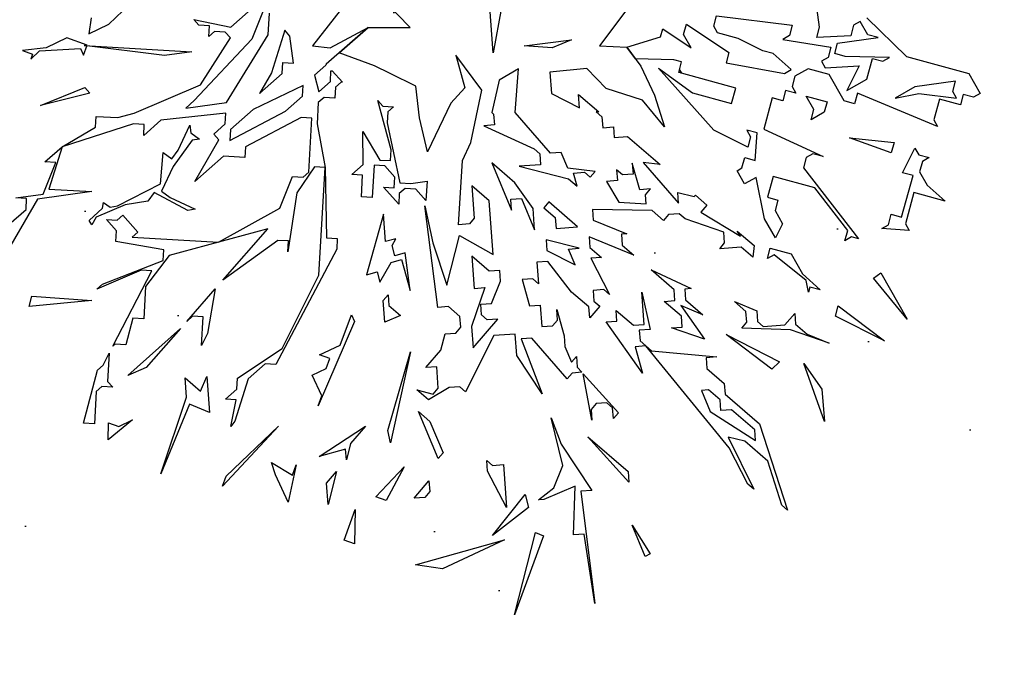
# Model space of a CAD drawing. Header units: millimetres. Extents: x -38151500 to -27467627, y -20617104 to -20349562.
# Drawn here: x -32395272 to -32394211, y -20494559 to -20493871 of the extents above; entities that cross this region are included whole.
import ezdxf

# ---------------------------------------------------------------- set-up
doc = ezdxf.new("R2010")
doc.units = ezdxf.units.MM
doc.header["$MEASUREMENT"] = 0
doc.layers.add('Новый_ГП_озеленение_газон_Ном._пера__74', color=74, linetype='Continuous', lineweight=20)
doc.layers.add('Новый_РАЗМЕРЫ_Ном._пера__7', color=7, linetype='Continuous', lineweight=25)
doc.layers.add('Новый_ГП_озеленение_кустарники_Ном._пера__10', color=7, linetype='Continuous', lineweight=5, true_color=0x616d3a)
doc.layers.add('Новый_РАЗМЕРЫ', color=7, linetype='Continuous')
doc.styles.add('РЎР“Р•РќР•Р\xa0РР\xa0_РЎРўРР›Р¬_7', font='')
doc.styles.get('РЎР“Р•РќР•Р\xa0РР\xa0_РЎРўРР›Р¬_7').set_extended_font_data('GOST_type_A')
doc.dimstyles.new('СГЕНЕРИР_СТИЛЬ__2', dxfattribs={"dimtxt": 1200, "dimasz": 658.316413, "dimexe": 0.18, "dimexo": 437.5, "dimgap": 0, "dimtad": 1, "dimdec": 1, "dimlfac": 0.001, "dimzin": 0, "dimdsep": 46, "dimtxsty": 'РЎР“Р•РќР•Р\xa0РР\xa0_РЎРўРР›Р¬_7', "dimblk": 'ARROWHEAD_6', "dimblk1": 'ARROWHEAD_6', "dimblk2": 'ARROWHEAD_6', "dimcen": 0.09, "dimclrd": 7, "dimclre": 7, "dimclrt": 7, "dimadec": 1, "dimazin": 0, "dimtfac": 1, "dimtdec": 4, "dimtmove": 0, "dimatfit": 3, "dimfxl": 0, "dimtolj": 1, "dimtzin": 0, "dimarcsym": 0})
pattern_1 = [(37.5, (5709271.23, 0), (-24.0004694, 734.119856), [0, -579.12, 0, -647.7, 0, -619.125]), (7.5, (5709271.2, 0), (674.284925, 1075.23765), [0, -312.42, 0, -521.97, 0, -200.025]), (327.5, (5708802.6, 0), (1186.488555, 2.155777), [0, -190.5, 0, -685.8, 0, -895.35]), (317.5, (5708802.6, 0), (1145.334679, 334.393985), [0, -95.25, 0, -449.58, 0, -514.35])]

# ---------------------------------------------------------------- blocks, each defined once
blk = doc.blocks.new('*D81', base_point=(-32353105.9, -20487316.1))
at = {"layer": 'Новый_РАЗМЕРЫ_Ном._пера__7', "color": 7, "lineweight": 25}
for p, q in [((-32393221.8, -20493146.5), (-32394076.1, -20494513.7)), ((-32393566.1, -20493697.5), (-32394006.8, -20493422.1)), ((-32393088.6, -20493587.2), (-32394043.5, -20493807.7)), ((-32392373.6, -20493676.5), (-32393227.8, -20495043.7)), ((-32392717.8, -20494227.5), (-32393566.1, -20493697.5)), ((-32393195.2, -20494337.7), (-32392240.4, -20494117.2)), ((-32392277, -20494502.9), (-32392717.8, -20494227.5))]:
    blk.add_line(p, q, dxfattribs=at)
at = {"layer": 'Новый_РАЗМЕРЫ_Ном._пера__7', "color": 7, "lineweight": 25, "insert": (-32392296.8, -20494207.5), "char_height": 1200, "attachment_point": 7, "rotation": 328.0025, "style": 'РЎР“Р•РќР•Р\xa0РР\xa0_РЎРўРР›Р¬_7'}
blk.add_mtext('\\A1;{\\pql;\\fGOST_type_A|b0|i0|c0|p0;\\W1.000000;1,0}', dxfattribs=at)
blk = doc.blocks.new('ARROWHEAD_6')
at = {"color": 0, "linetype": 'Continuous', "lineweight": 0}
for p, q in [((-0.5, -0.5), (0.5, 0.5)), ((0, 0), (-1, 0))]:
    blk.add_line(p, q, dxfattribs=at)

msp = doc.modelspace()

# ---------------------------------------------------------------- hatches: boundary and pattern name
at = {"layer": 'Новый_ГП_озеленение_газон_Ном._пера__74', "linetype": 'Continuous', "lineweight": 20}
h = msp.add_hatch(dxfattribs=at)
h.set_pattern_fill('AR_SAND_0005', color=74, style=0, pattern_type=2)
h.set_pattern_definition(pattern_1)
h.paths.add_polyline_path([(-32398350.35, -20497367.72), (-32396559.02, -20498487.23), (-32385931.21, -20481480.46), (-32389482.56, -20479260.77), (-32391580.09, -20482659.05), (-32389868.85, -20483779.86)])
h = msp.add_hatch(dxfattribs=at)
h.set_pattern_fill('AR_SAND_0005', color=74, style=0, pattern_type=2)
h.set_pattern_definition(pattern_1)
h.paths.add_polyline_path([(-32399843.27, -20499759.47), (-32400546.81, -20500886.58), (-32376306.25, -20516314.19), (-32376128.16, -20516022.78), (-32367023.74, -20503608.39), (-32369114.56, -20502301.71, -0.3182453), (-32373938.91, -20505219.97, -0.0136448), (-32376453.02, -20505175.46, 0.258872), (-32380779.38, -20507125.97, -0.3493763), (-32386844.9, -20507972.13, -0.1724048), (-32392006.42, -20500598.54, -0.0780291), (-32392242.85, -20497436.84, -0.2668386), (-32389829.69, -20493744.62, -0.0041241), (-32387722.3, -20492991.46, 0.3045295), (-32386935.14, -20491985.23, -0.0082483), (-32387037.3, -20491100.93), (-32389717.06, -20489426.28), (-32395713.89, -20499021.83), (-32394834.76, -20499571.23), (-32396318.37, -20501945.51)])

# ---------------------------------------------------------------- linework, layer by layer
at = {"layer": 'Новый_ГП_озеленение_кустарники_Ном._пера__10', "color": 77, "lineweight": 5, "true_color": 0x616d3a}
for p, q in [((-32394403.2, -20493878.93), (-32394409.32, -20493834.8)), ((-32395174.75, -20493875.77), (-32395141.72, -20493844.07)), ((-32394913.23, -20493846.94), (-32394953.91, -20493899.38)), ((-32395005.83, -20493857.63), (-32395019.57, -20493891.98)), ((-32394847.76, -20493879.36), (-32394874.7, -20493851.44)), ((-32394757.45, -20493906.92), (-32394761.43, -20493852.3)), ((-32394748.49, -20493857.63), (-32394757.45, -20493906.92)), ((-32394612.6, -20493859.75), (-32394642.1, -20493899.26)), ((-32395194.03, -20493868.9), (-32395196.54, -20493886.12)), ((-32395042.24, -20493878.93), (-32395023.69, -20493862.44)), ((-32395001.71, -20493887.17), (-32395000.33, -20493863.81)), ((-32394518.12, -20493877.8), (-32394515.03, -20493866.52)), ((-32394515.03, -20493866.52), (-32394432.95, -20493876.85)), ((-32394351.89, -20493868.71), (-32394308.83, -20493910.81)), ((-32395196.54, -20493886.12), (-32395174.75, -20493875.77)), ((-32395077.27, -20493876.87), (-32395082.77, -20493870.69)), ((-32395082.77, -20493870.69), (-32395042.24, -20493878.93)), ((-32395065.59, -20493877.56), (-32395077.27, -20493876.87)), ((-32395066.28, -20493889.24), (-32395065.59, -20493877.56)), ((-32394893.21, -20493879.45), (-32394938.87, -20493918.94)), ((-32394934.44, -20493901.31), (-32394893.21, -20493879.45)), ((-32394924.82, -20493906.79), (-32394893.21, -20493879.45)), ((-32394893.21, -20493879.45), (-32394847.76, -20493879.36)), ((-32394575.84, -20493889.3), (-32394573.52, -20493880.83)), ((-32394573.52, -20493880.83), (-32394542.76, -20493901.38)), ((-32394550.96, -20493887.01), (-32394547.87, -20493875.73)), ((-32394547.87, -20493875.73), (-32394501.72, -20493906.55)), ((-32394514.02, -20493884.99), (-32394518.12, -20493877.8)), ((-32394432.95, -20493876.85), (-32394436.04, -20493888.13)), ((-32394406.29, -20493890.21), (-32394403.2, -20493878.93)), ((-32394366.26, -20493876.9), (-32394369.35, -20493888.19)), ((-32394359.08, -20493872.81), (-32394366.26, -20493876.9)), ((-32394350.88, -20493887.18), (-32394359.08, -20493872.81)), ((-32395220.37, -20493890.57), (-32395242.79, -20493901.21)), ((-32395198.33, -20493898.42), (-32395220.37, -20493890.57)), ((-32395075.21, -20493941.45), (-32395042.92, -20493890.61)), ((-32395060.1, -20493883.74), (-32395066.28, -20493889.24)), ((-32395048.42, -20493884.43), (-32395060.1, -20493883.74)), ((-32395042.92, -20493890.61), (-32395048.42, -20493884.43)), ((-32395047.04, -20493960.68), (-32395001.71, -20493887.17)), ((-32394983.85, -20493882.36), (-32394998.27, -20493928.39)), ((-32394978.35, -20493888.54), (-32394983.85, -20493882.36)), ((-32394974.23, -20493918.08), (-32394978.35, -20493888.54)), ((-32394612.61, -20493900.6), (-32394575.84, -20493889.3)), ((-32394542.76, -20493901.38), (-32394550.96, -20493887.01)), ((-32394491.45, -20493891.16), (-32394514.02, -20493884.99)), ((-32394464.78, -20493904.52), (-32394491.45, -20493891.16)), ((-32394436.04, -20493888.13), (-32394443.23, -20493892.23)), ((-32394369.35, -20493888.19), (-32394406.29, -20493890.21)), ((-32394383.72, -20493896.38), (-32394339.6, -20493890.27)), ((-32394339.6, -20493890.27), (-32394350.88, -20493887.18)), ((-32395242.79, -20493901.21), (-32395268.76, -20493904.38)), ((-32395250.27, -20493904.76), (-32395205.81, -20493901.96)), ((-32395205.81, -20493901.96), (-32395202.26, -20493909.44)), ((-32395202.26, -20493909.44), (-32395198.33, -20493898.42)), ((-32395114.37, -20493909.85), (-32395201.61, -20493898.86)), ((-32395201.61, -20493898.86), (-32395084.83, -20493905.72)), ((-32395019.57, -20493891.98), (-32395082.08, -20493958.62)), ((-32394953.91, -20493899.38), (-32394934.44, -20493901.31)), ((-32394723.92, -20493899.19), (-32394672.54, -20493892.57)), ((-32394693.51, -20493901.3), (-32394723.92, -20493899.19)), ((-32394672.54, -20493892.57), (-32394693.51, -20493901.3)), ((-32394642.1, -20493899.26), (-32394612.61, -20493900.6)), ((-32394603.03, -20493913.48), (-32394612.61, -20493900.6)), ((-32394612.61, -20493900.6), (-32394597.15, -20493921.39)), ((-32394443.23, -20493892.23), (-32394390.91, -20493900.48)), ((-32394390.91, -20493900.48), (-32394393.99, -20493911.77)), ((-32394386.81, -20493907.67), (-32394383.72, -20493896.38)), ((-32395268.76, -20493904.38), (-32395257.74, -20493908.3)), ((-32395259.7, -20493913.81), (-32395250.27, -20493904.76)), ((-32395257.74, -20493908.3), (-32395259.7, -20493913.81)), ((-32395084.83, -20493905.72), (-32395114.37, -20493909.85)), ((-32394886.57, -20493921.04), (-32394924.82, -20493906.79)), ((-32394770.06, -20493947.42), (-32394798.14, -20493909.2)), ((-32394798.14, -20493909.2), (-32394788.21, -20493944.76)), ((-32394501.72, -20493906.55), (-32394504.81, -20493917.83)), ((-32394453.5, -20493907.61), (-32394464.78, -20493904.52)), ((-32394434.02, -20493925.07), (-32394453.5, -20493907.61)), ((-32394393.99, -20493911.77), (-32394401.18, -20493915.86)), ((-32394375.52, -20493910.76), (-32394386.81, -20493907.67)), ((-32394327.3, -20493911.82), (-32394375.52, -20493910.76)), ((-32394351.95, -20493935.4), (-32394345.77, -20493912.83)), ((-32394345.77, -20493912.83), (-32394334.49, -20493915.92)), ((-32394334.49, -20493915.92), (-32394327.3, -20493911.82)), ((-32394308.83, -20493910.81), (-32394241.13, -20493929.34)), ((-32394986.59, -20493929.07), (-32394985.9, -20493917.4)), ((-32394985.9, -20493917.4), (-32394974.23, -20493918.08)), ((-32394939.19, -20493920.14), (-32394951.55, -20493931.13)), ((-32394938.87, -20493918.94), (-32394939.19, -20493920.14)), ((-32394869.53, -20493929.26), (-32394886.57, -20493921.04)), ((-32394561.5, -20493914.45), (-32394603.03, -20493913.48)), ((-32394597.15, -20493921.39), (-32394582.42, -20493952.69)), ((-32394517.95, -20493990.79), (-32394577.94, -20493923.38)), ((-32394577.94, -20493923.38), (-32394541.01, -20493950.37)), ((-32394553.03, -20493916.76), (-32394561.5, -20493914.45)), ((-32394555.35, -20493925.22), (-32394553.03, -20493916.76)), ((-32394504.81, -20493917.83), (-32394441.21, -20493929.17)), ((-32394401.18, -20493915.86), (-32394397.08, -20493923.05)), ((-32394397.08, -20493923.05), (-32394360.14, -20493921.03)), ((-32394360.14, -20493921.03), (-32394373.5, -20493947.69)), ((-32394998.27, -20493928.39), (-32395011.32, -20493951.06)), ((-32395011.32, -20493951.06), (-32394986.59, -20493929.07)), ((-32394951.55, -20493931.13), (-32394946.74, -20493948.99)), ((-32394934.38, -20493938), (-32394933.69, -20493926.32)), ((-32394933.69, -20493926.32), (-32394932.23, -20493926.41)), ((-32394932.23, -20493926.41), (-32394921.24, -20493938.77)), ((-32394841.62, -20493943.17), (-32394869.53, -20493929.26)), ((-32394729.92, -20493924.14), (-32394751.05, -20493936.39)), ((-32394733.77, -20493971.65), (-32394729.92, -20493924.14)), ((-32394655.76, -20493923.66), (-32394695.96, -20493927.8)), ((-32394695.96, -20493927.8), (-32394694.23, -20493951.13)), ((-32394634.74, -20493945.54), (-32394655.76, -20493923.66)), ((-32394556.12, -20493928.05), (-32394555.35, -20493925.22)), ((-32394553.3, -20493928.82), (-32394556.12, -20493928.05)), ((-32394553.3, -20493928.82), (-32394555.35, -20493925.22)), ((-32394555.35, -20493925.22), (-32394553.3, -20493928.82)), ((-32394494.06, -20493945.03), (-32394553.3, -20493928.82)), ((-32394441.21, -20493929.17), (-32394434.02, -20493925.07)), ((-32394429.92, -20493932.26), (-32394433.01, -20493943.54)), ((-32394415.55, -20493924.06), (-32394429.92, -20493932.26)), ((-32394392.98, -20493930.24), (-32394415.55, -20493924.06)), ((-32394376.59, -20493958.98), (-32394392.98, -20493930.24)), ((-32394241.13, -20493929.34), (-32394228.84, -20493950.9)), ((-32395249.23, -20493964.05), (-32395200.79, -20493944.29)), ((-32395200.79, -20493944.29), (-32395195.4, -20493950.57)), ((-32395147.34, -20493972.36), (-32395075.21, -20493941.45)), ((-32394963.92, -20493942.13), (-32395018.19, -20493968.23)), ((-32394964.61, -20493953.8), (-32394963.92, -20493942.13)), ((-32394946.74, -20493948.99), (-32394934.38, -20493938)), ((-32394928.88, -20493944.18), (-32394929.57, -20493955.86)), ((-32394922.7, -20493938.69), (-32394928.88, -20493944.18)), ((-32394921.24, -20493938.77), (-32394922.7, -20493938.69)), ((-32394837.65, -20493977.25), (-32394841.62, -20493943.17)), ((-32394751.05, -20493936.39), (-32394759.19, -20493971.58)), ((-32394433.01, -20493943.54), (-32394428.91, -20493950.73)), ((-32394373.5, -20493947.69), (-32394351.95, -20493935.4)), ((-32394299.63, -20493943.65), (-32394321.18, -20493955.95)), ((-32394255.5, -20493937.53), (-32394299.63, -20493943.65)), ((-32394258.59, -20493948.82), (-32394255.5, -20493937.53)), ((-32395195.4, -20493950.57), (-32395249.23, -20493964.05)), ((-32394983.15, -20493970.29), (-32394964.61, -20493953.8)), ((-32394941.25, -20493955.18), (-32394947.43, -20493960.67)), ((-32394929.57, -20493955.86), (-32394941.25, -20493955.18)), ((-32394788.21, -20493944.76), (-32394803.44, -20493961.31)), ((-32394781.72, -20494004.35), (-32394770.06, -20493947.42)), ((-32394694.23, -20493951.13), (-32394663.77, -20493966.47)), ((-32394663.77, -20493966.47), (-32394664.85, -20493951.89)), ((-32394664.85, -20493951.89), (-32394642.92, -20493970.8)), ((-32394595.47, -20493958.12), (-32394634.74, -20493945.54)), ((-32394582.42, -20493952.69), (-32394571.44, -20493987.25)), ((-32394541.01, -20493950.37), (-32394498.69, -20493961.95)), ((-32394498.69, -20493961.95), (-32394494.06, -20493945.03)), ((-32394440.2, -20493947.64), (-32394443.28, -20493958.92)), ((-32394428.91, -20493950.73), (-32394440.2, -20493947.64)), ((-32394409.43, -20493968.19), (-32394417.63, -20493953.81)), ((-32394417.63, -20493953.81), (-32394395.06, -20493959.99)), ((-32394362.22, -20493950.78), (-32394365.31, -20493962.07)), ((-32394275.04, -20493986.77), (-32394362.22, -20493950.78)), ((-32394321.18, -20493955.95), (-32394295.53, -20493950.84)), ((-32394295.53, -20493950.84), (-32394254.49, -20493956)), ((-32394254.49, -20493956), (-32394258.59, -20493948.82)), ((-32394247.31, -20493951.91), (-32394250.39, -20493963.19)), ((-32394236.02, -20493954.99), (-32394247.31, -20493951.91)), ((-32394228.84, -20493950.9), (-32394236.02, -20493954.99)), ((-32395082.08, -20493958.62), (-32395091.35, -20493966.86)), ((-32395091.35, -20493966.86), (-32395047.04, -20493960.68)), ((-32394947.43, -20493960.67), (-32394948.8, -20493984.03)), ((-32394868.43, -20494012.19), (-32394882.86, -20493958.61)), ((-32394882.86, -20493958.61), (-32394877.36, -20493964.79)), ((-32394877.36, -20493964.79), (-32394865.68, -20493965.48)), ((-32394865.68, -20493965.48), (-32394871.86, -20493970.97)), ((-32394803.44, -20493961.31), (-32394828.96, -20494014.47)), ((-32394571.44, -20493987.25), (-32394595.47, -20493958.12)), ((-32394454.57, -20493955.83), (-32394463.83, -20493989.69)), ((-32394443.28, -20493958.92), (-32394454.57, -20493955.83)), ((-32394395.06, -20493959.99), (-32394398.15, -20493971.27)), ((-32394365.31, -20493962.07), (-32394376.59, -20493958.98)), ((-32394272.96, -20493957.01), (-32394279.14, -20493979.58)), ((-32394250.39, -20493963.19), (-32394272.96, -20493957.01)), ((-32395189.24, -20493987.48), (-32395188.55, -20493975.8)), ((-32395188.55, -20493975.8), (-32395165.2, -20493977.17)), ((-32395165.2, -20493977.17), (-32395147.34, -20493972.36)), ((-32395047.73, -20493972.36), (-32395118.48, -20493979.92)), ((-32395048.41, -20493984.04), (-32395047.73, -20493972.36)), ((-32395043.6, -20494001.9), (-32394983.15, -20493970.29)), ((-32395018.19, -20493968.23), (-32395042.92, -20493990.22)), ((-32394871.86, -20493970.97), (-32394872.55, -20493982.65)), ((-32394759.19, -20493971.58), (-32394757.1, -20493973.38)), ((-32394757.1, -20493973.38), (-32394756.24, -20493985.05)), ((-32394695.32, -20494015.73), (-32394733.77, -20493971.65)), ((-32394642.92, -20493970.8), (-32394645.84, -20493971.01)), ((-32394645.84, -20493971.01), (-32394639.57, -20493976.41)), ((-32394639.57, -20493976.41), (-32394638.71, -20493988.08)), ((-32394412.52, -20493979.47), (-32394409.43, -20493968.19)), ((-32394398.15, -20493971.27), (-32394412.52, -20493979.47)), ((-32395148.02, -20493984.04), (-32395225.65, -20494008.78)), ((-32395136.34, -20493984.73), (-32395148.02, -20493984.04)), ((-32395118.48, -20493979.92), (-32395137.03, -20493996.41)), ((-32395137.03, -20493996.41), (-32395136.34, -20493984.73)), ((-32395099.5, -20494012.46), (-32395087.01, -20493985.37)), ((-32395087.01, -20493985.37), (-32395085.73, -20493993.54)), ((-32395060.78, -20493995.03), (-32395048.41, -20493984.04)), ((-32394965.98, -20493977.16), (-32395026.43, -20494008.77)), ((-32394954.3, -20493977.85), (-32394965.98, -20493977.16)), ((-32394957.73, -20494036.24), (-32394954.3, -20493977.85)), ((-32394948.8, -20493984.03), (-32394939.87, -20494031.43)), ((-32394872.55, -20493982.65), (-32394858.81, -20494047.91)), ((-32394828.96, -20494014.47), (-32394837.65, -20493977.25)), ((-32394756.24, -20493985.05), (-32394767.91, -20493985.91)), ((-32394767.91, -20493985.91), (-32394713.25, -20494011.19)), ((-32394279.14, -20493979.58), (-32394275.04, -20493986.77)), ((-32395225.65, -20494008.78), (-32395189.24, -20493987.48)), ((-32395085.73, -20493993.54), (-32395076.27, -20494000.43)), ((-32395055.28, -20494001.21), (-32395060.78, -20493995.03)), ((-32395042.92, -20493990.22), (-32395043.6, -20494001.9)), ((-32394898.93, -20493992.17), (-32394880.79, -20494023.18)), ((-32394898.65, -20494027.99), (-32394898.93, -20493992.17)), ((-32394638.71, -20493988.08), (-32394627.04, -20493987.22)), ((-32394627.04, -20493987.22), (-32394626.18, -20493998.88)), ((-32394481.29, -20494009.17), (-32394517.95, -20493990.79)), ((-32394471.02, -20493993.78), (-32394482.3, -20493990.7)), ((-32394482.3, -20493990.7), (-32394478.2, -20493997.88)), ((-32394473.09, -20494023.54), (-32394471.02, -20493993.78)), ((-32394463.83, -20493989.69), (-32394399.22, -20494019.5)), ((-32395084.44, -20494001.72), (-32395105.11, -20494030.08)), ((-32395076.27, -20494000.43), (-32395084.44, -20494001.72)), ((-32395081.38, -20494046.55), (-32395055.28, -20494001.21)), ((-32394790.79, -20494023.58), (-32394781.72, -20494004.35)), ((-32394626.18, -20493998.88), (-32394611.6, -20493997.8)), ((-32394611.6, -20493997.8), (-32394576.36, -20494028.19)), ((-32394478.2, -20493997.88), (-32394481.29, -20494009.17)), ((-32394325.34, -20494015.45), (-32394370.86, -20493998.95)), ((-32394370.86, -20493998.95), (-32394322.25, -20494004.17)), ((-32394322.25, -20494004.17), (-32394325.34, -20494015.45)), ((-32395244.19, -20494025.27), (-32395225.65, -20494008.78)), ((-32395225.65, -20494008.78), (-32395240.07, -20494054.81)), ((-32395118.88, -20494049), (-32395115.85, -20494015.03)), ((-32395115.85, -20494015.03), (-32395106.39, -20494021.91)), ((-32395106.39, -20494021.91), (-32395099.5, -20494012.46)), ((-32395026.43, -20494008.77), (-32395027.11, -20494020.44)), ((-32394869.11, -20494023.87), (-32394868.43, -20494012.19)), ((-32394713.25, -20494011.19), (-32394706.98, -20494016.59)), ((-32394706.98, -20494016.59), (-32394706.12, -20494028.26)), ((-32394683.65, -20494014.87), (-32394695.32, -20494015.73)), ((-32394676.52, -20494031.93), (-32394683.65, -20494014.87)), ((-32394410.5, -20494016.41), (-32394417.69, -20494020.51)), ((-32394399.22, -20494019.5), (-32394410.5, -20494016.41)), ((-32394313.04, -20494037.01), (-32394299.68, -20494010.35)), ((-32394299.68, -20494010.35), (-32394295.58, -20494017.53)), ((-32394295.58, -20494017.53), (-32394284.3, -20494020.62)), ((-32395246.25, -20494060.3), (-32395232.52, -20494025.95)), ((-32395232.52, -20494025.95), (-32395244.19, -20494025.27)), ((-32395050.47, -20494019.07), (-32395081.38, -20494046.55)), ((-32395027.11, -20494020.44), (-32395050.47, -20494019.07)), ((-32394911.02, -20494038.98), (-32394898.65, -20494027.99)), ((-32394886.97, -20494028.68), (-32394889.03, -20494063.71)), ((-32394875.29, -20494029.36), (-32394886.97, -20494028.68)), ((-32394880.79, -20494023.18), (-32394869.11, -20494023.87)), ((-32394864.3, -20494041.73), (-32394875.29, -20494029.36)), ((-32394795.14, -20494093.5), (-32394790.79, -20494023.58)), ((-32394733.99, -20494047.92), (-32394759.05, -20494026.31)), ((-32394759.05, -20494026.31), (-32394737.67, -20494077.52)), ((-32394706.12, -20494028.26), (-32394729.45, -20494029.99)), ((-32394598.53, -20494055.49), (-32394606.52, -20494026.75)), ((-32394606.52, -20494026.75), (-32394605.66, -20494038.42)), ((-32394576.36, -20494028.19), (-32394594.86, -20494025.89)), ((-32394594.86, -20494025.89), (-32394556.4, -20494069.97)), ((-32394487.46, -20494031.73), (-32394484.38, -20494020.45)), ((-32394484.38, -20494020.45), (-32394473.09, -20494023.54)), ((-32394417.69, -20494020.51), (-32394420.77, -20494031.79)), ((-32394291.49, -20494024.72), (-32394294.57, -20494036)), ((-32394284.3, -20494020.62), (-32394291.49, -20494024.72)), ((-32395105.11, -20494030.08), (-32395117.6, -20494057.17)), ((-32394951.55, -20494030.74), (-32394970.78, -20494058.91)), ((-32394963.91, -20494041.74), (-32394957.73, -20494036.24)), ((-32394939.87, -20494031.43), (-32394951.55, -20494030.74)), ((-32394946.73, -20494148.21), (-32394939.87, -20494031.43)), ((-32394939.87, -20494031.43), (-32394938.49, -20494107.68)), ((-32394899.34, -20494039.67), (-32394911.02, -20494038.98)), ((-32394900.71, -20494063.03), (-32394899.34, -20494039.67)), ((-32394729.45, -20494029.99), (-32394675.66, -20494043.6)), ((-32394646.92, -20494035.61), (-32394676.52, -20494031.93)), ((-32394670.26, -20494037.34), (-32394658.59, -20494036.47)), ((-32394666.26, -20494051.7), (-32394670.26, -20494037.34)), ((-32394658.59, -20494036.47), (-32394652.33, -20494041.87)), ((-32394652.33, -20494041.87), (-32394646.92, -20494035.61)), ((-32394617.33, -20494039.28), (-32394623.59, -20494033.88)), ((-32394623.59, -20494033.88), (-32394622.73, -20494045.55)), ((-32394605.66, -20494038.42), (-32394617.33, -20494039.28)), ((-32394492.85, -20494034.81), (-32394487.46, -20494031.73)), ((-32394484.66, -20494049.18), (-32394492.85, -20494034.81)), ((-32394420.77, -20494031.79), (-32394360.99, -20494108.79)), ((-32394314.11, -20494085.23), (-32394301.76, -20494040.1)), ((-32394301.76, -20494040.1), (-32394313.04, -20494037.01)), ((-32394294.57, -20494036), (-32394286.38, -20494050.37)), ((-32395165.34, -20494073.04), (-32395118.88, -20494049)), ((-32394989.33, -20494075.4), (-32394975.59, -20494041.05)), ((-32394975.59, -20494041.05), (-32394963.91, -20494041.74)), ((-32394864.99, -20494053.41), (-32394864.3, -20494041.73)), ((-32394858.81, -20494047.91), (-32394847.13, -20494048.6)), ((-32394847.13, -20494048.6), (-32394829.4, -20494046.12)), ((-32394829.4, -20494046.12), (-32394830.64, -20494067.14)), ((-32394714.33, -20494075.79), (-32394733.99, -20494047.92)), ((-32394675.66, -20494043.6), (-32394666.26, -20494051.7)), ((-32394622.73, -20494045.55), (-32394634.39, -20494046.41)), ((-32394634.39, -20494046.41), (-32394621, -20494068.88)), ((-32394472.08, -20494042.01), (-32394484.66, -20494049.18)), ((-32394463.14, -20494086.9), (-32394472.08, -20494042.01)), ((-32394453.61, -20494041), (-32394459.79, -20494063.56)), ((-32394408.48, -20494053.35), (-32394453.61, -20494041)), ((-32394286.38, -20494050.37), (-32394266.9, -20494067.83)), ((-32395275.79, -20494064.43), (-32395246.25, -20494060.3)), ((-32395193.36, -20494057.55), (-32395252.43, -20494065.8)), ((-32395240.07, -20494054.81), (-32395193.36, -20494057.55)), ((-32395125.77, -20494058.45), (-32395132.66, -20494067.91)), ((-32395089.23, -20494077.83), (-32395125.77, -20494058.45)), ((-32395117.6, -20494057.17), (-32395108.14, -20494064.06)), ((-32394970.78, -20494058.91), (-32394980.39, -20494122.8)), ((-32394860.18, -20494071.27), (-32394876.67, -20494052.72)), ((-32394876.67, -20494052.72), (-32394864.99, -20494053.41)), ((-32394859.49, -20494059.59), (-32394860.18, -20494071.27)), ((-32394853.31, -20494054.09), (-32394859.49, -20494059.59)), ((-32394841.63, -20494054.78), (-32394853.31, -20494054.09)), ((-32394830.64, -20494067.14), (-32394841.63, -20494054.78)), ((-32394761.86, -20494067.58), (-32394780.66, -20494051.37)), ((-32394780.66, -20494051.37), (-32394778.07, -20494086.37)), ((-32394586.86, -20494054.63), (-32394598.53, -20494055.49)), ((-32394592.27, -20494060.89), (-32394586.86, -20494054.63)), ((-32394591.53, -20494070.89), (-32394592.27, -20494060.89)), ((-32394556.4, -20494069.97), (-32394557.27, -20494058.3)), ((-32394557.27, -20494058.3), (-32394539.33, -20494062.84)), ((-32394539.33, -20494062.84), (-32394537.98, -20494061.27)), ((-32394537.98, -20494061.27), (-32394525.45, -20494072.08)), ((-32394372.61, -20494099.55), (-32394408.48, -20494053.35)), ((-32394300.75, -20494058.57), (-32394310.01, -20494092.42)), ((-32394266.9, -20494067.83), (-32394300.75, -20494058.57)), ((-32395252.43, -20494065.8), (-32395291.59, -20494133.81)), ((-32395264.11, -20494065.11), (-32395275.79, -20494064.43)), ((-32395264.8, -20494076.79), (-32395264.11, -20494065.11)), ((-32395157.17, -20494071.76), (-32395188.58, -20494085.07)), ((-32395181.69, -20494075.61), (-32395180.61, -20494069.16)), ((-32395180.61, -20494069.16), (-32395173.52, -20494074.33)), ((-32395132.66, -20494067.91), (-32395157.17, -20494071.76)), ((-32395108.14, -20494064.06), (-32395081.06, -20494076.55)), ((-32394889.03, -20494063.71), (-32394900.71, -20494063.03)), ((-32394757.55, -20494125.91), (-32394761.86, -20494067.58)), ((-32394738.53, -20494065.85), (-32394726.86, -20494064.99)), ((-32394737.67, -20494077.52), (-32394738.53, -20494065.85)), ((-32394726.86, -20494064.99), (-32394712.61, -20494099.12)), ((-32394697.27, -20494068.66), (-32394702.67, -20494074.93)), ((-32394665.94, -20494095.67), (-32394697.27, -20494068.66)), ((-32394621, -20494068.88), (-32394591.53, -20494070.89)), ((-32394459.79, -20494063.56), (-32394448.51, -20494066.65)), ((-32394448.51, -20494066.65), (-32394451.59, -20494077.94)), ((-32395283.35, -20494093.28), (-32395264.8, -20494076.79)), ((-32395196.26, -20494089.03), (-32395181.69, -20494075.61)), ((-32395173.52, -20494074.33), (-32395165.34, -20494073.04)), ((-32395081.06, -20494076.55), (-32395089.23, -20494077.83)), ((-32395055.96, -20494112.5), (-32394989.33, -20494075.4)), ((-32394876.76, -20494082.04), (-32394894.97, -20494147.78)), ((-32394874.59, -20494111.79), (-32394876.76, -20494082.04)), ((-32394817.83, -20494183.16), (-32394831.86, -20494072.76)), ((-32394831.86, -20494072.76), (-32394823.01, -20494113.16)), ((-32394712.61, -20494099.12), (-32394714.33, -20494075.79)), ((-32394702.67, -20494074.93), (-32394690.14, -20494085.73)), ((-32394585.14, -20494077.96), (-32394649.74, -20494076.87)), ((-32394649.74, -20494076.87), (-32394648.87, -20494088.54)), ((-32394572.61, -20494088.76), (-32394585.14, -20494077.96)), ((-32394567.21, -20494082.5), (-32394572.61, -20494088.76)), ((-32394555.54, -20494081.63), (-32394567.21, -20494082.5)), ((-32394549.27, -20494087.04), (-32394555.54, -20494081.63)), ((-32394525.45, -20494072.08), (-32394532.21, -20494079.91)), ((-32394532.21, -20494079.91), (-32394489.21, -20494106.05)), ((-32394451.59, -20494077.94), (-32394443.4, -20494092.31)), ((-32394328.48, -20494093.43), (-32394325.39, -20494082.15)), ((-32394325.39, -20494082.15), (-32394314.11, -20494085.23)), ((-32395193.33, -20494093.39), (-32395196.26, -20494089.03)), ((-32395188.58, -20494085.07), (-32395193.33, -20494093.39)), ((-32395166.56, -20494100.14), (-32395177.55, -20494087.78)), ((-32395177.55, -20494087.78), (-32395165.88, -20494088.46)), ((-32395165.88, -20494088.46), (-32395159.69, -20494082.97)), ((-32395159.69, -20494082.97), (-32395143.21, -20494101.51)), ((-32394783.47, -20494092.64), (-32394795.14, -20494093.5)), ((-32394778.07, -20494086.37), (-32394783.47, -20494092.64)), ((-32394690.14, -20494085.73), (-32394689.27, -20494097.4)), ((-32394648.87, -20494088.54), (-32394612.58, -20494103.45)), ((-32394507.15, -20494101.51), (-32394549.27, -20494087.04)), ((-32394451.19, -20494107.86), (-32394463.14, -20494086.9)), ((-32394443.4, -20494092.31), (-32394451.19, -20494107.86)), ((-32394310.01, -20494092.42), (-32394305.91, -20494099.61)), ((-32395167.25, -20494111.82), (-32395166.56, -20494100.14)), ((-32395143.21, -20494101.51), (-32395149.39, -20494107.01)), ((-32395002.38, -20494098.07), (-32395055.96, -20494112.5)), ((-32395051.22, -20494153.79), (-32395002.38, -20494098.07)), ((-32394689.27, -20494097.4), (-32394665.94, -20494095.67)), ((-32394612.58, -20494103.45), (-32394618.41, -20494103.88)), ((-32394506.28, -20494113.18), (-32394507.15, -20494101.51)), ((-32394489.21, -20494106.05), (-32394492.56, -20494100.43)), ((-32394492.56, -20494100.43), (-32394474.29, -20494116.19)), ((-32394375.69, -20494110.83), (-32394372.61, -20494099.55)), ((-32394335.67, -20494097.53), (-32394328.48, -20494093.43)), ((-32394305.91, -20494099.61), (-32394335.67, -20494097.53)), ((-32395115.04, -20494120.75), (-32395167.25, -20494111.82)), ((-32395149.39, -20494107.01), (-32395055.96, -20494112.5)), ((-32395055.96, -20494112.5), (-32395109.54, -20494126.93)), ((-32394991.39, -20494110.43), (-32395051.22, -20494153.79)), ((-32394979.71, -20494111.12), (-32394991.39, -20494110.43)), ((-32394980.39, -20494122.8), (-32394979.71, -20494111.12)), ((-32394938.49, -20494107.68), (-32394926.81, -20494108.37)), ((-32394926.81, -20494108.37), (-32394927.5, -20494120.05)), ((-32394863.31, -20494108.67), (-32394874.59, -20494111.79)), ((-32394867.39, -20494115.86), (-32394863.31, -20494108.67)), ((-32394823.01, -20494113.16), (-32394807.89, -20494158.96)), ((-32394807.89, -20494158.96), (-32394794.27, -20494105.17)), ((-32394794.27, -20494105.17), (-32394757.55, -20494125.91)), ((-32394664.21, -20494119), (-32394700.08, -20494109.93)), ((-32394700.08, -20494109.93), (-32394699.21, -20494121.59)), ((-32394605.02, -20494126.35), (-32394653.41, -20494106.47)), ((-32394653.41, -20494106.47), (-32394652.55, -20494118.14)), ((-32394618.41, -20494103.88), (-32394617.55, -20494115.55)), ((-32394511.68, -20494119.45), (-32394506.28, -20494113.18)), ((-32394368.51, -20494106.73), (-32394375.69, -20494110.83)), ((-32394360.99, -20494108.79), (-32394368.51, -20494106.73)), ((-32395115.72, -20494132.42), (-32395115.04, -20494120.75)), ((-32394927.5, -20494120.05), (-32394993.44, -20494245.08)), ((-32394864.27, -20494127.14), (-32394867.39, -20494115.86)), ((-32394852.99, -20494124.02), (-32394864.27, -20494127.14)), ((-32394847.7, -20494165.04), (-32394852.99, -20494124.02)), ((-32394699.21, -20494121.59), (-32394668.75, -20494136.93)), ((-32394675.88, -20494119.87), (-32394664.21, -20494119)), ((-32394668.75, -20494136.93), (-32394675.88, -20494119.87)), ((-32394652.55, -20494118.14), (-32394640.02, -20494128.94)), ((-32394617.55, -20494115.55), (-32394605.02, -20494126.35)), ((-32394488.35, -20494117.72), (-32394511.68, -20494119.45)), ((-32394475.82, -20494128.52), (-32394488.35, -20494117.72)), ((-32394474.29, -20494116.19), (-32394475.82, -20494128.52)), ((-32394459.85, -20494130.26), (-32394456.76, -20494118.97)), ((-32394456.76, -20494118.97), (-32394434.19, -20494125.15)), ((-32395181.67, -20494157.85), (-32395115.72, -20494132.42)), ((-32395109.54, -20494126.93), (-32395134.96, -20494160.59)), ((-32394880.57, -20494155.93), (-32394868.34, -20494134.34)), ((-32394868.34, -20494134.34), (-32394857.07, -20494131.21)), ((-32394857.07, -20494131.21), (-32394847.7, -20494165.04)), ((-32394780.88, -20494127.64), (-32394778.29, -20494162.64)), ((-32394762.09, -20494143.84), (-32394780.88, -20494127.64)), ((-32394698.35, -20494133.26), (-32394710.02, -20494134.12)), ((-32394710.02, -20494134.12), (-32394708.29, -20494157.46)), ((-32394672.43, -20494166.53), (-32394698.35, -20494133.26)), ((-32394640.02, -20494128.94), (-32394651.68, -20494129.81)), ((-32394651.68, -20494129.81), (-32394631.16, -20494169.34)), ((-32394452.66, -20494126.16), (-32394459.85, -20494130.26)), ((-32394417.8, -20494153.89), (-32394452.66, -20494126.16)), ((-32394434.19, -20494125.15), (-32394421.9, -20494146.7)), ((-32395139.77, -20494142.73), (-32395187.85, -20494163.34)), ((-32395170.4, -20494225.31), (-32395128.09, -20494143.42)), ((-32395128.09, -20494143.42), (-32395139.77, -20494142.73)), ((-32394894.97, -20494147.78), (-32394883.69, -20494144.66)), ((-32394883.69, -20494144.66), (-32394880.57, -20494155.93)), ((-32394750.42, -20494142.98), (-32394762.09, -20494143.84)), ((-32394749.56, -20494154.65), (-32394750.42, -20494142.98)), ((-32394561.16, -20494164.16), (-32394586.22, -20494142.56)), ((-32394586.22, -20494142.56), (-32394542.5, -20494162.78)), ((-32394344.53, -20494151.4), (-32394336.73, -20494145.75)), ((-32394336.73, -20494145.75), (-32394308.05, -20494196.05)), ((-32394986.57, -20494227.9), (-32394946.73, -20494148.21)), ((-32394759.5, -20494178.84), (-32394749.56, -20494154.65)), ((-32394714.56, -20494152.06), (-32394726.22, -20494152.92)), ((-32394726.22, -20494152.92), (-32394718.23, -20494181.65)), ((-32394708.29, -20494157.46), (-32394714.56, -20494152.06)), ((-32394421.9, -20494146.7), (-32394402.42, -20494164.16)), ((-32394415.24, -20494166.72), (-32394417.8, -20494153.89)), ((-32394308.05, -20494196.05), (-32394344.53, -20494151.4)), ((-32395187.85, -20494163.34), (-32395181.67, -20494157.85)), ((-32395134.96, -20494160.59), (-32395137.02, -20494195.63)), ((-32395090.3, -20494198.37), (-32395059.37, -20494163.08)), ((-32395059.37, -20494163.08), (-32395067.63, -20494211.42)), ((-32394766.62, -20494161.77), (-32394781.1, -20494203.9)), ((-32394778.29, -20494162.64), (-32394766.62, -20494161.77)), ((-32394653.63, -20494182.74), (-32394672.43, -20494166.53)), ((-32394637.43, -20494163.94), (-32394649.09, -20494164.81)), ((-32394649.09, -20494164.81), (-32394648.23, -20494176.47)), ((-32394631.16, -20494169.34), (-32394637.43, -20494163.94)), ((-32394593.57, -20494201.75), (-32394596.16, -20494166.75)), ((-32394596.16, -20494166.75), (-32394587.31, -20494207.16)), ((-32394560.3, -20494175.83), (-32394561.16, -20494164.16)), ((-32394542.5, -20494162.78), (-32394549.5, -20494163.3)), ((-32394549.5, -20494163.3), (-32394548.63, -20494174.97)), ((-32394413.7, -20494161.08), (-32394415.24, -20494166.72)), ((-32394402.42, -20494164.16), (-32394413.7, -20494161.08)), ((-32395261.2, -20494182.22), (-32395258.61, -20494170.9)), ((-32395193.21, -20494175.84), (-32395261.2, -20494182.22)), ((-32395258.61, -20494170.9), (-32395193.21, -20494175.84)), ((-32394877.03, -20494175.81), (-32394871.62, -20494169.54)), ((-32394875.3, -20494199.14), (-32394877.03, -20494175.81)), ((-32394871.62, -20494169.54), (-32394870.76, -20494181.21)), ((-32394648.23, -20494176.47), (-32394641.97, -20494181.87)), ((-32394571.97, -20494176.69), (-32394560.3, -20494175.83)), ((-32394553.17, -20494192.9), (-32394571.97, -20494176.69)), ((-32394548.63, -20494174.97), (-32394529.84, -20494191.17)), ((-32394483.17, -20494187.72), (-32394495.7, -20494176.92)), ((-32394495.7, -20494176.92), (-32394471.5, -20494186.86)), ((-32394870.76, -20494181.21), (-32394858.23, -20494192.01)), ((-32394806.16, -20494182.3), (-32394817.83, -20494183.16)), ((-32394793.63, -20494193.1), (-32394806.16, -20494182.3)), ((-32394771.16, -20494179.71), (-32394759.5, -20494178.84)), ((-32394770.3, -20494191.37), (-32394771.16, -20494179.71)), ((-32394718.23, -20494181.65), (-32394706.56, -20494180.79)), ((-32394706.56, -20494180.79), (-32394704.84, -20494204.12)), ((-32394687.77, -20494197), (-32394688.63, -20494185.33)), ((-32394688.63, -20494185.33), (-32394680.64, -20494214.06)), ((-32394652.77, -20494194.4), (-32394653.63, -20494182.74)), ((-32394641.97, -20494181.87), (-32394652.77, -20494194.4)), ((-32394623.17, -20494198.08), (-32394624.03, -20494186.41)), ((-32394624.03, -20494186.41), (-32394605.24, -20494202.62)), ((-32394529.84, -20494191.17), (-32394554.03, -20494181.23)), ((-32394554.03, -20494181.23), (-32394528.33, -20494217.68)), ((-32394482.31, -20494199.39), (-32394483.17, -20494187.72)), ((-32394471.5, -20494186.86), (-32394470.64, -20494198.52)), ((-32394386.02, -20494192.91), (-32394382.94, -20494181.62)), ((-32394382.94, -20494181.62), (-32394332.69, -20494219.63)), ((-32395148.69, -20494194.94), (-32395156.25, -20494223.79)), ((-32395137.02, -20494195.63), (-32395148.69, -20494194.94)), ((-32395084.12, -20494192.88), (-32395090.3, -20494198.37)), ((-32395072.44, -20494193.56), (-32395084.12, -20494192.88)), ((-32395074.27, -20494224.7), (-32395072.44, -20494193.56)), ((-32394908.08, -20494198.66), (-32394947.44, -20494290.17)), ((-32394923.54, -20494224.17), (-32394911.59, -20494191.17)), ((-32394911.59, -20494191.17), (-32394908.08, -20494198.66)), ((-32394858.23, -20494192.01), (-32394875.3, -20494199.14)), ((-32394792.77, -20494204.77), (-32394793.63, -20494193.1)), ((-32394779.38, -20494227.24), (-32394752.37, -20494195.91)), ((-32394764.03, -20494196.77), (-32394770.3, -20494191.37)), ((-32394752.37, -20494195.91), (-32394764.03, -20494196.77)), ((-32394693.17, -20494203.26), (-32394687.77, -20494197)), ((-32394634.84, -20494198.94), (-32394623.17, -20494198.08)), ((-32394595.52, -20494254.69), (-32394634.84, -20494198.94)), ((-32394552.31, -20494204.57), (-32394553.17, -20494192.9)), ((-32394470.64, -20494198.52), (-32394464.38, -20494203.92)), ((-32394441.04, -20494202.2), (-32394430.24, -20494189.67)), ((-32394430.24, -20494189.67), (-32394429.38, -20494201.33)), ((-32394332.69, -20494219.63), (-32394386.02, -20494192.91)), ((-32395154.1, -20494257.02), (-32395097.24, -20494206.28)), ((-32395097.24, -20494206.28), (-32395134.26, -20494248.52)), ((-32394798.17, -20494211.03), (-32394792.77, -20494204.77)), ((-32394781.1, -20494203.9), (-32394779.38, -20494227.24)), ((-32394704.84, -20494204.12), (-32394693.17, -20494203.26)), ((-32394605.24, -20494202.62), (-32394593.57, -20494201.75)), ((-32394587.31, -20494207.16), (-32394598.97, -20494208.02)), ((-32394598.97, -20494208.02), (-32394598.11, -20494219.69)), ((-32394563.97, -20494205.43), (-32394552.31, -20494204.57)), ((-32394528.33, -20494217.68), (-32394563.97, -20494205.43)), ((-32394487.71, -20494205.65), (-32394482.31, -20494199.39)), ((-32394434.78, -20494207.6), (-32394487.71, -20494205.65)), ((-32394464.38, -20494203.92), (-32394441.04, -20494202.2)), ((-32394392.65, -20494222.08), (-32394434.78, -20494207.6)), ((-32394429.38, -20494201.33), (-32394416.85, -20494212.14)), ((-32395067.63, -20494211.42), (-32395074.27, -20494224.7)), ((-32394814.38, -20494229.83), (-32394809.84, -20494211.89)), ((-32394809.84, -20494211.89), (-32394798.17, -20494211.03)), ((-32394756.91, -20494213.84), (-32394787.59, -20494274.77)), ((-32394733.57, -20494212.12), (-32394756.91, -20494213.84)), ((-32394731.85, -20494235.45), (-32394733.57, -20494212.12)), ((-32394715.64, -20494216.65), (-32394727.31, -20494217.52)), ((-32394727.31, -20494217.52), (-32394704.54, -20494277.04)), ((-32394677.19, -20494260.73), (-32394715.64, -20494216.65)), ((-32394680.64, -20494214.06), (-32394679.78, -20494225.73)), ((-32394598.11, -20494219.69), (-32394591.85, -20494225.09)), ((-32394455.09, -20494250.16), (-32394504.78, -20494212.78)), ((-32394504.78, -20494212.78), (-32394446.75, -20494242.18)), ((-32394416.85, -20494212.14), (-32394392.65, -20494222.08)), ((-32395167.93, -20494223.11), (-32395170.4, -20494225.31)), ((-32395156.25, -20494223.79), (-32395167.93, -20494223.11)), ((-32395035.34, -20494260.19), (-32394986.57, -20494227.9)), ((-32394946.01, -20494234.69), (-32394923.54, -20494224.17)), ((-32394830.58, -20494248.62), (-32394814.38, -20494229.83)), ((-32394679.78, -20494225.73), (-32394672.65, -20494242.8)), ((-32394591.85, -20494225.09), (-32394603.51, -20494225.95)), ((-32394603.51, -20494225.95), (-32394595.52, -20494254.69)), ((-32394591.85, -20494225.09), (-32394585.58, -20494230.49)), ((-32394501.54, -20494335.71), (-32394591.85, -20494225.09)), ((-32394585.58, -20494230.49), (-32394514.72, -20494236.98)), ((-32395180.98, -20494245.78), (-32395174.37, -20494232.98)), ((-32395174.37, -20494232.98), (-32395176.17, -20494263.64)), ((-32394935.01, -20494238.68), (-32394946.01, -20494234.69)), ((-32394939, -20494249.68), (-32394935.01, -20494238.68)), ((-32394871.94, -20494316.75), (-32394847.43, -20494231.61)), ((-32394847.43, -20494231.61), (-32394869.1, -20494330.23)), ((-32394704.54, -20494277.04), (-32394731.85, -20494235.45)), ((-32394672.65, -20494242.8), (-32394667.25, -20494236.53)), ((-32394667.25, -20494236.53), (-32394666.38, -20494248.2)), ((-32394514.72, -20494236.98), (-32394526.38, -20494237.84)), ((-32394526.38, -20494237.84), (-32394525.52, -20494249.51)), ((-32395202.27, -20494308.98), (-32395187.16, -20494251.27)), ((-32395187.16, -20494251.27), (-32395180.98, -20494245.78)), ((-32395134.26, -20494248.52), (-32395154.1, -20494257.02)), ((-32395005.12, -20494244.39), (-32395023.66, -20494260.88)), ((-32394993.44, -20494245.08), (-32395005.12, -20494244.39)), ((-32394953.98, -20494256.69), (-32394939, -20494249.68)), ((-32394818.91, -20494247.76), (-32394830.58, -20494248.62)), ((-32394817.19, -20494271.09), (-32394818.91, -20494247.76)), ((-32394666.38, -20494248.2), (-32394661.41, -20494253.7)), ((-32394525.52, -20494249.51), (-32394506.72, -20494265.71)), ((-32394446.75, -20494242.18), (-32394455.09, -20494250.16)), ((-32394398, -20494307.04), (-32394420.25, -20494244.17)), ((-32394420.25, -20494244.17), (-32394400.59, -20494272.04)), ((-32395090.55, -20494280.67), (-32395092.07, -20494259.8)), ((-32395092.07, -20494259.8), (-32395075.28, -20494274.31)), ((-32395075.28, -20494274.31), (-32395068.59, -20494258.09)), ((-32395068.59, -20494258.09), (-32395065.74, -20494297.22)), ((-32395023.66, -20494260.88), (-32395038.09, -20494306.91)), ((-32395036.03, -20494271.87), (-32395035.34, -20494260.19)), ((-32394943.46, -20494279.17), (-32394953.98, -20494256.69)), ((-32394671.78, -20494254.46), (-32394677.19, -20494260.73)), ((-32394661.41, -20494253.7), (-32394671.78, -20494254.46)), ((-32394650.4, -20494305.67), (-32394659.76, -20494255.53)), ((-32394659.76, -20494255.53), (-32394621.66, -20494297.68)), ((-32395182.35, -20494269.14), (-32395188.53, -20494274.63)), ((-32395170.67, -20494269.82), (-32395182.35, -20494269.14)), ((-32395176.17, -20494263.64), (-32395170.67, -20494269.82)), ((-32395048.39, -20494282.87), (-32395036.03, -20494271.87)), ((-32394827.99, -20494283.62), (-32394840.52, -20494272.82)), ((-32394840.52, -20494272.82), (-32394822.59, -20494277.36)), ((-32394805.52, -20494270.23), (-32394827.99, -20494283.62)), ((-32394822.59, -20494277.36), (-32394817.19, -20494271.09)), ((-32394793.85, -20494269.36), (-32394805.52, -20494270.23)), ((-32394787.59, -20494274.77), (-32394793.85, -20494269.36)), ((-32394523.79, -20494272.84), (-32394531.57, -20494273.41)), ((-32394531.57, -20494273.41), (-32394522.07, -20494296.17)), ((-32394511.26, -20494283.64), (-32394523.79, -20494272.84)), ((-32394506.72, -20494265.71), (-32394505.86, -20494277.38)), ((-32394400.59, -20494272.04), (-32394398, -20494307.04)), ((-32395188.53, -20494274.63), (-32395190.59, -20494309.67)), ((-32395118.58, -20494364.02), (-32395090.55, -20494280.67)), ((-32395036.71, -20494283.55), (-32395048.39, -20494282.87)), ((-32395042.6, -20494312.5), (-32395036.71, -20494283.55)), ((-32394947.44, -20494290.17), (-32394943.46, -20494279.17)), ((-32394510.4, -20494295.31), (-32394511.26, -20494283.64)), ((-32394505.86, -20494277.38), (-32394468.27, -20494309.79)), ((-32395087.37, -20494288.31), (-32395118.58, -20494364.02)), ((-32395065.74, -20494297.22), (-32395087.37, -20494288.31)), ((-32394645.86, -20494287.74), (-32394651.26, -20494294)), ((-32394651.26, -20494294), (-32394650.4, -20494305.67)), ((-32394634.19, -20494286.87), (-32394645.86, -20494287.74)), ((-32394627.93, -20494292.28), (-32394634.19, -20494286.87)), ((-32394627.07, -20494303.94), (-32394627.93, -20494292.28)), ((-32394498.73, -20494294.45), (-32394510.4, -20494295.31)), ((-32394473.67, -20494316.05), (-32394498.73, -20494294.45)), ((-32394817.41, -20494347.36), (-32394838.79, -20494296.15)), ((-32394838.79, -20494296.15), (-32394826.26, -20494306.95)), ((-32394681.95, -20494354.93), (-32394694.58, -20494303.07)), ((-32394694.58, -20494303.07), (-32394683.67, -20494331.59)), ((-32394621.66, -20494297.68), (-32394627.07, -20494303.94)), ((-32394522.07, -20494296.17), (-32394472.81, -20494327.72)), ((-32395190.59, -20494309.67), (-32395202.27, -20494308.98)), ((-32395149.08, -20494305.4), (-32395175.54, -20494326.93)), ((-32395175.54, -20494326.93), (-32395175.06, -20494308.44)), ((-32395175.06, -20494308.44), (-32395164.06, -20494312.42)), ((-32395164.06, -20494312.42), (-32395149.08, -20494305.4)), ((-32394990.53, -20494312.27), (-32395051.42, -20494377.31)), ((-32395047.43, -20494366.31), (-32394990.53, -20494312.27)), ((-32395038.09, -20494306.91), (-32395042.6, -20494312.5)), ((-32394946.6, -20494345.19), (-32394896.26, -20494312.13)), ((-32394896.26, -20494312.13), (-32394912.47, -20494330.93)), ((-32394826.26, -20494306.95), (-32394812.01, -20494341.09)), ((-32394468.27, -20494309.79), (-32394437.98, -20494403.29)), ((-32394869.1, -20494330.23), (-32394871.94, -20494316.75)), ((-32394610.22, -20494373.08), (-32394654.94, -20494323.6)), ((-32394654.94, -20494323.6), (-32394611.08, -20494361.41)), ((-32394484.48, -20494328.58), (-32394502.41, -20494324.04)), ((-32394502.41, -20494324.04), (-32394474.76, -20494380.65)), ((-32394472.81, -20494327.72), (-32394473.67, -20494316.05)), ((-32394912.47, -20494330.93), (-32394917.01, -20494348.86)), ((-32394683.67, -20494331.59), (-32394650.62, -20494381.93)), ((-32394481.02, -20494375.25), (-32394501.54, -20494335.71)), ((-32394459.42, -20494350.19), (-32394484.48, -20494328.58)), ((-32394917.87, -20494337.19), (-32394946.6, -20494345.19)), ((-32394917.01, -20494348.86), (-32394917.87, -20494337.19)), ((-32394812.01, -20494341.09), (-32394817.41, -20494347.36)), ((-32394994.08, -20494364.86), (-32394998.41, -20494351.51)), ((-32394998.41, -20494351.51), (-32394975.59, -20494365.34)), ((-32394971.6, -20494354.34), (-32394980.05, -20494394.83)), ((-32394975.59, -20494365.34), (-32394971.6, -20494354.34)), ((-32394884.83, -20494389.03), (-32394854.39, -20494356.51)), ((-32394854.39, -20494356.51), (-32394873.84, -20494393.02)), ((-32394763.61, -20494360.97), (-32394764.48, -20494349.3)), ((-32394764.48, -20494349.3), (-32394758.21, -20494354.71)), ((-32394758.21, -20494354.71), (-32394746.54, -20494353.84)), ((-32394746.54, -20494353.84), (-32394743.09, -20494400.51)), ((-32394691.89, -20494379.12), (-32394681.95, -20494354.93)), ((-32394444.25, -20494397.89), (-32394459.42, -20494350.19)), ((-32395051.42, -20494377.31), (-32395047.43, -20494366.31)), ((-32394980.05, -20494394.83), (-32394994.08, -20494364.86)), ((-32394938.61, -20494373.92), (-32394927.81, -20494361.39)), ((-32394927.81, -20494361.39), (-32394936.89, -20494397.25)), ((-32394743.09, -20494400.51), (-32394763.61, -20494360.97)), ((-32394611.08, -20494361.41), (-32394610.22, -20494373.08)), ((-32394936.89, -20494397.25), (-32394938.61, -20494373.92)), ((-32394843.55, -20494390.35), (-32394827.35, -20494371.55)), ((-32394827.35, -20494371.55), (-32394826.48, -20494383.22)), ((-32394708.52, -20494392.09), (-32394691.89, -20494379.12)), ((-32394668.55, -20494377.4), (-32394702.69, -20494391.65)), ((-32394670.5, -20494430.33), (-32394668.55, -20494377.4)), ((-32394474.76, -20494380.65), (-32394481.02, -20494375.25)), ((-32394873.84, -20494393.02), (-32394884.83, -20494389.03)), ((-32394831.89, -20494389.48), (-32394843.55, -20494390.35)), ((-32394826.48, -20494383.22), (-32394831.89, -20494389.48)), ((-32394758.43, -20494430.97), (-32394722.93, -20494386.4)), ((-32394722.93, -20494386.4), (-32394719.23, -20494400.43)), ((-32394650.62, -20494381.93), (-32394662.29, -20494382.8)), ((-32394662.29, -20494382.8), (-32394647.39, -20494504.87)), ((-32394719.23, -20494400.43), (-32394758.43, -20494430.97)), ((-32394702.69, -20494391.65), (-32394708.52, -20494392.09)), ((-32394437.98, -20494403.29), (-32394444.25, -20494397.89)), ((-32394919.22, -20494435.8), (-32394907.27, -20494402.8)), ((-32394907.27, -20494402.8), (-32394908.22, -20494439.78)), ((-32394592.51, -20494453.88), (-32394606.77, -20494419.75)), ((-32394606.77, -20494419.75), (-32394587.06, -20494450.73)), ((-32394734.46, -20494517.18), (-32394711.77, -20494427.52)), ((-32394702.92, -20494431.09), (-32394734.46, -20494517.18)), ((-32394711.77, -20494427.52), (-32394702.92, -20494431.09)), ((-32394658.83, -20494429.46), (-32394670.5, -20494430.33)), ((-32394647.39, -20494504.87), (-32394658.83, -20494429.46)), ((-32394908.22, -20494439.78), (-32394919.22, -20494435.8)), ((-32394842.1, -20494462.63), (-32394745.19, -20494435.52)), ((-32394745.19, -20494435.52), (-32394812.61, -20494467.09)), ((-32394587.06, -20494450.73), (-32394592.51, -20494453.88)), ((-32394812.61, -20494467.09), (-32394842.1, -20494462.63))]:
    msp.add_line(p, q, dxfattribs=at)

# ---------------------------------------------------------------- dimensions: what is measured, and where the dimension line sits
at = {"layer": 'Новый_РАЗМЕРЫ', "color": 7, "lineweight": 25}
dim = msp.add_linear_dim(base=(-32393566.07, -20493697.46), p1=(-32393459.63, -20495414.77), p2=(-32394307.9, -20494884.76), angle=148.00248, dimstyle='СГЕНЕРИР_СТИЛЬ__2', dxfattribs=at)
dim.commit()
dim.dimension.update_dxf_attribs({"geometry": '*D81', "text_midpoint": (-32391048.62, -20494279.9), "dimtype": 160, "text_rotation": 328.00248})

doc.saveas('drawing.dxf')
